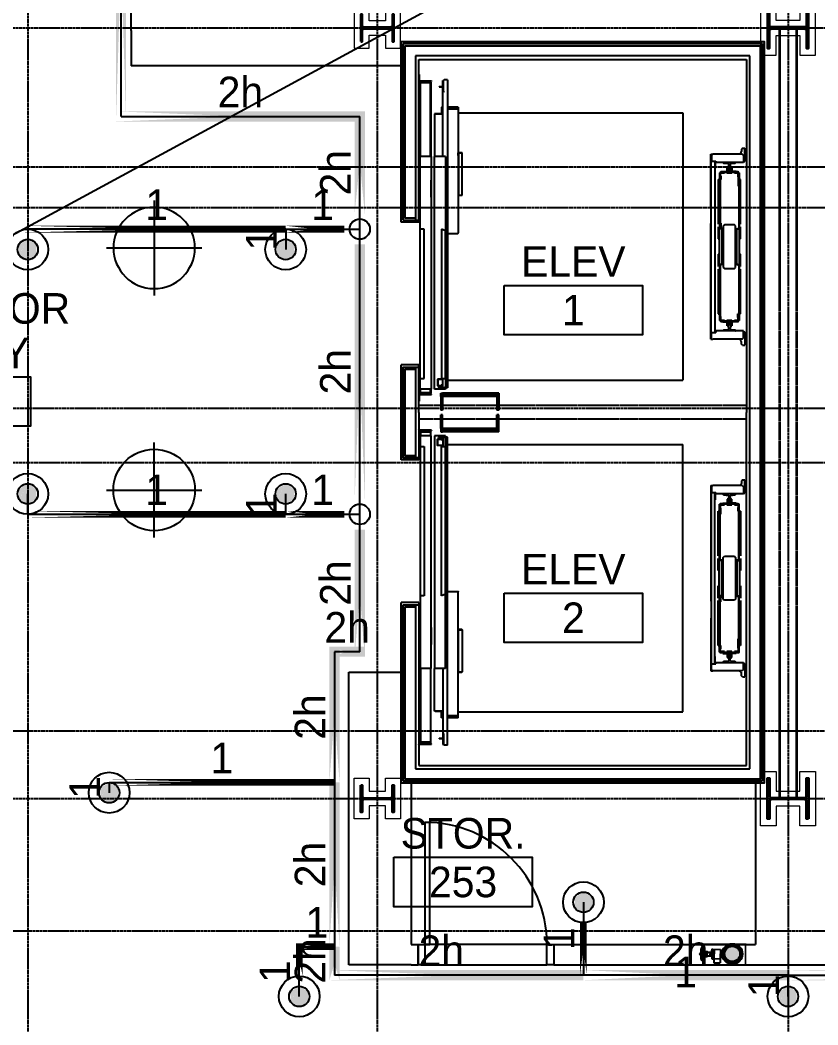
# Model space of a CAD drawing. Header units: inches. Extents: x -6955 to 13123, y -1334 to 3701.
# Drawn here: x 1663.3 to 1898.4, y 1671.9 to 1967.9 of the extents above; entities that cross this region are included whole.
import ezdxf
from ezdxf.enums import TextEntityAlignment as Align

# ---------------------------------------------------------------- set-up
doc = ezdxf.new("R2010")
doc.units = ezdxf.units.IN
doc.header["$MEASUREMENT"] = 0
doc.linetypes.add('CENTER2', pattern=[1.125, 0.75, -0.125, 0.125, -0.125])
doc.linetypes.add('HIDDEN2', pattern=[0.1875, 0.125, -0.0625])
for name, color, linetype in [('A-Clng Mtd Light Fixture', 4, 'Continuous'), ('A-Door', 7, 'Continuous'), ('A-Door-Head', 8, 'Continuous'), ('A-Flor-Evtr', 7, 'Continuous'), ('A-Grid(SmallScale)', 11, 'CENTER2'), ('A-Tag-Rm(Scale)', 7, 'Continuous'), ('A-Wall-Full', 7, 'Continuous'), ('A-Wall-Hatch Interior', 15, 'Continuous'), ('details', 7, 'Continuous'), ('headdn', 7, 'Continuous'), ('PIPEBL', 4, 'Continuous'), ('pipemn', 6, 'Continuous'), ('PIPESPC', 7, 'Continuous'), ('spk-piperise', 7, 'Continuous'), ('TIDYPIPE', 7, 'Continuous')]:
    doc.layers.add(name, color=color, linetype=linetype)
for name, color, linetype, lineweight in [('A-Detl-Hatch', 1, 'Continuous', 18), ('A-Detl-Wide', 2, 'Continuous', 35), ('S-Detl-Hatch', 1, 'Continuous', 18), ('S-Detl-Wide', 3, 'Continuous', 35)]:
    doc.layers.add(name, color=color, linetype=linetype, lineweight=lineweight)
doc.styles.add('PIPE', font='PIPE.SHX')
doc.styles.add('ROMANS', font='ROMANS', dxfattribs={"height": 0.25})
doc.dimstyles.new('STANDARD$7', dxfattribs={"dimtxt": 0.09375, "dimasz": 0.125, "dimexe": 0.125, "dimexo": 0.09375, "dimgap": 0.0625, "dimtad": 1, "dimdec": 6, "dimzin": 3, "dimdsep": 46, "dimlunit": 4, "dimtxsty": 'ROMANS', "dimcen": 0.09375, "dimadec": 0, "dimazin": 0, "dimtfac": 0.09375, "dimtdec": 0, "dimtofl": 0, "dimtmove": 0, "dimatfit": 3, "dimfxl": 1, "dimfrac": 2, "dimtolj": 1, "dimtzin": 3, "dimarcsym": 0})

# ---------------------------------------------------------------- blocks, each defined once
blk = doc.blocks.new('Otis Elev. Gen 2')
at = {"layer": 'A-Flor-Evtr'}
for p, q in [((-71.91, 13.01), (-75.85, 13.01)), ((-75.85, 12.34), (-75.85, 13.01)), ((-75.85, 12.34), (-75.54, 12.02)), ((-75.54, 12.02), (-74.83, 12.02)), ((-74.55, 11.91), (-74.12, 11.47)), ((-73.72, 12.64), (-74.12, 12.25)), ((-74.12, 12.25), (-74.12, 3.62)), ((-73.72, 12.64), (-71.68, 12.64)), ((-71.91, 12.64), (-71.91, 13.01)), ((-71.68, 10.2), (-71.68, 12.64)), ((-19.94, 12.64), (-21.99, 12.64)), ((-21.99, 12.64), (-21.99, 10.2)), ((-21.76, 13.01), (-17.82, 13.01)), ((-21.76, 12.64), (-21.76, 13.01)), ((-19.55, 12.25), (-19.94, 12.64)), ((-19.55, 12.25), (-19.55, 3.62)), ((-19.12, 11.91), (-19.55, 11.47)), ((-18.13, 12.02), (-18.84, 12.02)), ((-17.82, 12.34), (-18.13, 12.02)), ((-17.82, 12.34), (-17.82, 13.01)), ((-71.68, 6.78), (-71.68, 10.2)), ((-71.64, 10.24), (-71.48, 10.24)), ((-71.36, 10.14), (-71.25, 8.8)), ((-70.15, 9.2), (-69.08, 9.2)), ((-70.15, 9.08), (-70.15, 9.2)), ((-70.15, 9.08), (-69.08, 9.08)), ((-70.15, 9.07), (-69.15, 9.07)), ((-70.15, 8.88), (-70.15, 9.07)), ((-69.9, 9.08), (-69.9, 9.07)), ((-69.51, 9.08), (-69.51, 9.07)), ((-69.15, 9.01), (-69.27, 8.82)), ((-69.21, 8.76), (-69.03, 8.88)), ((-68.96, 10.46), (-68.84, 10.46)), ((-68.96, 10.46), (-68.96, 9.16)), ((-68.96, 8.96), (-68.96, 8.03)), ((-68.96, 8.88), (-68.96, 8.1)), ((-68.84, 10.99), (-68.84, 6)), ((-68.72, 10.99), (-68.72, 6)), ((-68.61, 11.41), (-52.05, 11.41)), ((-68.61, 11.41), (-68.61, 11.23)), ((-68.61, 11.23), (-68.6, 11.23)), ((-67.43, 11.23), (-68.6, 11.23)), ((-67.43, 11.11), (-68.6, 11.11)), ((-68.6, 10.79), (-68.6, 11.11)), ((-68.6, 10.79), (-68.46, 10.79)), ((-68.57, 9.95), (-68.57, 10.79)), ((-68.57, 7.74), (-68.57, 9.24)), ((-68.46, 10.94), (-68.46, 9.95)), ((-68.46, 9.24), (-68.46, 7.74)), ((-67.43, 11.23), (-52.05, 11.23)), ((-67.43, 11.11), (-64.66, 11.11)), ((-53.44, 11.76), (-66.61, 11.76)), ((-66.61, 11.76), (-66.61, 11.41)), ((-52.98, 10.3), (-53.29, 9.99)), ((-53.29, 9.99), (-53.29, 7)), ((-40.69, 10.3), (-52.98, 10.3)), ((-49.09, 11.76), (-52.67, 11.76)), ((-52.11, 10.3), (-52.11, 10.85)), ((-41.62, 11.47), (-52.05, 11.47)), ((-52.05, 10.72), (-52.05, 11.47)), ((-41.62, 10.72), (-52.05, 10.72)), ((-52.05, 10.52), (-52.05, 10.3)), ((-51.99, 10.58), (-51.91, 10.58)), ((-51.85, 10.52), (-51.85, 10.3)), ((-49.49, 10.52), (-49.49, 10.3)), ((-49.43, 10.58), (-49.35, 10.58)), ((-49.29, 10.52), (-49.29, 10.3)), ((-49.09, 11.76), (-49.09, 11.47)), ((-46.93, 10.52), (-46.93, 10.3)), ((-46.87, 10.58), (-46.79, 10.58)), ((-46.73, 10.52), (-46.73, 10.3)), ((-41, 11.76), (-44.58, 11.76)), ((-44.58, 11.76), (-44.58, 11.47)), ((-44.37, 10.52), (-44.37, 10.3)), ((-44.32, 10.58), (-44.24, 10.58)), ((-44.18, 10.52), (-44.18, 10.3)), ((-41.82, 10.52), (-41.82, 10.3)), ((-41.76, 10.58), (-41.68, 10.58)), ((-41.62, 10.72), (-41.62, 11.47)), ((-41.62, 11.41), (-25.06, 11.41)), ((-41.62, 11.23), (-26.24, 11.23)), ((-41.62, 10.52), (-41.62, 10.3)), ((-41.56, 10.85), (-41.56, 10.3)), ((-40.38, 9.99), (-40.69, 10.3)), ((-40.38, 7), (-40.38, 9.99)), ((-27.06, 11.76), (-40.23, 11.76)), ((-27.06, 11.76), (-27.06, 11.41)), ((-27.06, 11.23), (-27.06, 10.97)), ((-26.04, 11.09), (-27.06, 11.09)), ((-25.96, 10.97), (-27.06, 10.97)), ((-25.07, 11.23), (-26.24, 11.23)), ((-26.24, 11.23), (-26.24, 11.11)), ((-25.07, 11.11), (-26.24, 11.11)), ((-25.21, 9.95), (-25.21, 10.97)), ((-25.21, 7.74), (-25.21, 9.24)), ((-25.1, 11.09), (-25.19, 11.09)), ((-25.1, 9.95), (-25.1, 11.09)), ((-25.1, 7.74), (-25.1, 9.24)), ((-25.07, 11.23), (-25.06, 11.23)), ((-25.06, 11.41), (-25.06, 11.23)), ((-24.95, 6), (-24.95, 10.99)), ((-24.83, 6), (-24.83, 10.99)), ((-24.71, 10.46), (-24.83, 10.46)), ((-24.71, 10.46), (-24.71, 9.16)), ((-24.71, 8.03), (-24.71, 8.96)), ((-24.71, 8.1), (-24.71, 8.88)), ((-24.64, 8.88), (-24.46, 8.76)), ((-24.59, 9.2), (-23.52, 9.2)), ((-24.59, 9.08), (-23.52, 9.08)), ((-24.52, 9.07), (-23.52, 9.07)), ((-24.52, 9.01), (-24.4, 8.82)), ((-24.16, 9.07), (-24.16, 9.08)), ((-23.77, 9.07), (-23.77, 9.08)), ((-23.52, 9.08), (-23.52, 9.2)), ((-23.52, 9.07), (-23.52, 8.88)), ((-22.42, 8.8), (-22.31, 10.14)), ((-22.19, 10.24), (-22.03, 10.24)), ((-21.99, 10.2), (-21.99, 6.78)), ((-71.68, 4.53), (-71.68, 6.78)), ((-71.48, 6.74), (-71.64, 6.74)), ((-71.25, 8.18), (-71.36, 6.85)), ((-71.12, 8.69), (-70.67, 8.69)), ((-70.67, 8.3), (-71.12, 8.3)), ((-70.67, 8.69), (-70.55, 8.8)), ((-70.55, 8.18), (-70.67, 8.3)), ((-70.55, 8.8), (-69.28, 8.8)), ((-69.28, 8.18), (-70.55, 8.18)), ((-69.23, 8.88), (-70.15, 8.88)), ((-70.15, 8.88), (-70.09, 8.82)), ((-70.15, 8.11), (-70.09, 8.17)), ((-70.15, 8.11), (-69.23, 8.11)), ((-70.15, 7.91), (-70.15, 8.11)), ((-69.15, 7.91), (-70.15, 7.91)), ((-69.08, 7.91), (-70.15, 7.91)), ((-70.15, 7.91), (-70.15, 7.79)), ((-69.08, 7.79), (-70.15, 7.79)), ((-69.27, 8.82), (-70.09, 8.82)), ((-70.09, 8.17), (-69.27, 8.17)), ((-69.9, 7.91), (-69.9, 7.91)), ((-69.51, 7.91), (-69.51, 7.91)), ((-69.28, 8.8), (-69.24, 8.77)), ((-69.24, 8.22), (-69.28, 8.18)), ((-69.15, 7.98), (-69.27, 8.17)), ((-69.24, 8.77), (-69.24, 8.22)), ((-69.21, 8.23), (-69.21, 8.76)), ((-69.03, 8.1), (-69.21, 8.23)), ((-69.15, 8.19), (-69.15, 8.8)), ((-68.96, 6.52), (-68.96, 7.82)), ((-68.96, 6.52), (-68.84, 6.52)), ((-68.57, 5.89), (-68.57, 7.04)), ((-68.46, 7.04), (-68.46, 6.01)), ((-67.71, 6.01), (-66.61, 6.01)), ((-66.61, 5.76), (-66.61, 6.01)), ((-53.76, 5.94), (-52.49, 5.94)), ((-53.76, 5.76), (-53.76, 5.94)), ((-53.29, 7), (-52.98, 6.68)), ((-52.98, 6.68), (-40.69, 6.68)), ((-52.29, 6.13), (-52.29, 6.68)), ((-52.11, 6.13), (-52.11, 6.68)), ((-52.05, 6.68), (-52.05, 6.46)), ((-52.05, 6.26), (-41.62, 6.26)), ((-52.05, 6.26), (-52.05, 5.51)), ((-51.99, 6.41), (-51.91, 6.41)), ((-51.85, 6.68), (-51.85, 6.46)), ((-49.49, 6.68), (-49.49, 6.46)), ((-49.43, 6.41), (-49.35, 6.41)), ((-49.29, 6.68), (-49.29, 6.46)), ((-46.93, 6.68), (-46.93, 6.46)), ((-46.87, 6.41), (-46.79, 6.41)), ((-46.73, 6.68), (-46.73, 6.46)), ((-44.37, 6.68), (-44.37, 6.46)), ((-44.32, 6.41), (-44.24, 6.41)), ((-44.18, 6.68), (-44.18, 6.46)), ((-41.82, 6.68), (-41.82, 6.46)), ((-41.76, 6.41), (-41.68, 6.41)), ((-41.62, 6.68), (-41.62, 6.46)), ((-41.62, 6.26), (-41.62, 5.51)), ((-41.56, 6.68), (-41.56, 6.13)), ((-40.69, 6.68), (-40.38, 7)), ((-25.27, 6.05), (-25.07, 6.05)), ((-25.21, 6.05), (-25.21, 7.04)), ((-25.1, 6.19), (-25.1, 7.04)), ((-24.71, 6.52), (-24.83, 6.52)), ((-24.71, 6.52), (-24.71, 7.82)), ((-24.64, 8.1), (-24.46, 8.23)), ((-23.52, 7.91), (-24.59, 7.91)), ((-23.52, 7.79), (-24.59, 7.79)), ((-24.52, 8.8), (-24.52, 8.19)), ((-24.52, 7.98), (-24.4, 8.17)), ((-23.52, 7.91), (-24.52, 7.91)), ((-24.46, 8.76), (-24.46, 8.23)), ((-23.52, 8.88), (-24.44, 8.88)), ((-24.44, 8.11), (-23.52, 8.11)), ((-24.43, 8.77), (-24.39, 8.8)), ((-24.43, 8.22), (-24.43, 8.77)), ((-24.39, 8.18), (-24.43, 8.22)), ((-23.58, 8.82), (-24.4, 8.82)), ((-24.4, 8.17), (-23.58, 8.17)), ((-24.39, 8.8), (-23.12, 8.8)), ((-23.12, 8.18), (-24.39, 8.18)), ((-24.16, 7.91), (-24.16, 7.91)), ((-23.77, 7.91), (-23.77, 7.91)), ((-23.52, 8.88), (-23.58, 8.82)), ((-23.52, 8.11), (-23.58, 8.17)), ((-23.52, 8.11), (-23.52, 7.91)), ((-23.52, 7.91), (-23.52, 7.79)), ((-23.12, 8.8), (-23, 8.69)), ((-23, 8.3), (-23.12, 8.18)), ((-23, 8.69), (-22.55, 8.69)), ((-22.55, 8.3), (-23, 8.3)), ((-22.31, 6.85), (-22.42, 8.18)), ((-22.03, 6.74), (-22.19, 6.74)), ((-21.99, 6.78), (-21.99, 4.53)), ((-74.12, 3.62), (-73.72, 3.23)), ((-74.12, 3.02), (-74.12, 3.62)), ((-19.55, 3.14), (-74.12, 3.14)), ((-58.61, 3.02), (-74.12, 3.02)), ((-73.72, 3.23), (-72.04, 3.23)), ((-72.04, 4.53), (-71.68, 4.53)), ((-72.04, 3.23), (-72.04, 4.53)), ((-72.04, 4.16), (-21.57, 4.16)), ((-71.48, 4.33), (-69.9, 4.33)), ((-69.9, 4.16), (-69.9, 4.33)), ((-68.61, 5.76), (-52.05, 5.76)), ((-68.61, 5.76), (-68.61, 5.58)), ((-68.61, 5.58), (-52.05, 5.58)), ((-68.48, 5.89), (-68.57, 5.89)), ((-66.61, 5.89), (-67.63, 5.89)), ((-66.61, 5.22), (-66.61, 5.58)), ((-66.61, 5.22), (-53.44, 5.22)), ((-19.55, 3.02), (-53.61, 3.02)), ((-52.67, 5.22), (-49.09, 5.22)), ((-52.05, 5.51), (-41.62, 5.51)), ((-49.09, 5.22), (-49.09, 5.51)), ((-44.58, 5.22), (-44.58, 5.51)), ((-44.58, 5.22), (-41, 5.22)), ((-41.62, 5.76), (-25.06, 5.76)), ((-41.62, 5.58), (-25.06, 5.58)), ((-40.23, 5.22), (-27.06, 5.22)), ((-26.24, 5.88), (-27.94, 5.88)), ((-27.06, 5.22), (-27.06, 5.58)), ((-26.24, 5.88), (-25.07, 5.88)), ((-25.06, 5.76), (-25.06, 5.58)), ((-22.19, 4.33), (-23.77, 4.33)), ((-23.77, 4.16), (-23.77, 4.33)), ((-21.99, 4.53), (-21.57, 4.53)), ((-21.63, 4.16), (-21.63, 4.53)), ((-21.57, 3.23), (-21.57, 4.53)), ((-19.94, 3.23), (-21.57, 3.23)), ((-19.55, 3.02), (-19.55, 3.62)), ((-86.2, -71.44), (-86.2, -5.24)), ((-86.2, -5.24), (-7.46, -5.24)), ((-7.46, -74.6), (-7.46, -5.24)), ((-3.71, -59.49), (-3.71, -75.99)), ((-3.71, -59.49), (1.29, -59.49)), ((-3.71, -59.99), (1.29, -59.99)), ((-3.21, -76.49), (-3.21, -59.49)), ((-2.71, -59.49), (-2.71, -75.99)), ((1.29, -59.49), (1.29, -59.99)), ((-74.54, -71.32), (-74.54, -70.38)), ((-74.48, -71.32), (-74.48, -70.38)), ((-74.42, -70.26), (-74.42, -70.32)), ((-62.04, -70.26), (-74.42, -70.26)), ((-74.42, -71.36), (-74.42, -70.32)), ((-62.04, -70.26), (-62.04, -70.32)), ((-62.04, -71.36), (-62.04, -70.32)), ((-61.92, -70.38), (-61.92, -71.32)), ((-87.96, -71.44), (-87.96, -74.6)), ((-87.96, -71.44), (-50.86, -71.44)), ((-87.32, -71.44), (-87.32, -74.6)), ((-74.42, -71.36), (-62.04, -71.36)), ((-73.67, -71.38), (-74.42, -71.38)), ((-73.67, -71.44), (-73.67, -71.38)), ((-50.75, -74.6), (-50.75, -71.55)), ((-95.97, -74.6), (-95.97, -75.55)), ((-95.97, -74.6), (-5.26, -74.6)), ((-95.97, -75.55), (-95.74, -75.78)), ((-95.78, -75.96), (-95.78, -75.74)), ((-73.39, -75.96), (-95.78, -75.96)), ((-92.61, -75.78), (-95.74, -75.78)), ((-94.04, -77.03), (-94.04, -75.96)), ((-93.93, -77.03), (-93.93, -75.96)), ((-92.61, -75.78), (-92.49, -75.67)), ((-92.49, -75.67), (-92.37, -75.78)), ((-87.96, -75.96), (-87.96, -76.36)), ((-87.96, -76.36), (-85.98, -76.36)), ((-85.98, -78.16), (-85.98, -75.96)), ((-85.97, -75.96), (-85.97, -78.39)), ((-73.39, -75.13), (-73.39, -78.4)), ((-73.39, -75.13), (-4.87, -75.13)), ((-51.5, -75.13), (-52, -76.38)), ((-52, -76.38), (-8, -76.38)), ((-8, -75.13), (-51.5, -75.13)), ((-5.46, -75.96), (-8.05, -75.96)), ((-8, -76.38), (-8, -75.13)), ((-7.76, -75.96), (-7.76, -77.39)), ((-7.71, -75.96), (-7.71, -77.39)), ((-6.05, -76.13), (-6.05, -76.4)), ((-6.04, -76.07), (-6.02, -76.07)), ((-6, -76.13), (-6, -76.4)), ((-5.92, -77.39), (-5.92, -76.13)), ((-5.87, -75.96), (-5.87, -76.13)), ((-5.87, -77.39), (-5.87, -76.13)), ((-5.79, -75.96), (-5.79, -77.21)), ((-5.5, -75.78), (-5.26, -75.55)), ((-5.46, -75.96), (-5.46, -75.74)), ((-5.26, -74.6), (-5.26, -75.55)), ((-5.24, -77.05), (-5.24, -75.13)), ((-4.87, -75.13), (-4.87, -78.4)), ((-3.71, -76.49), (-3.71, -75.99)), ((-2.71, -75.99), (-3.71, -75.99)), ((-2.71, -76.49), (-3.71, -76.49)), ((-2.71, -76.49), (-2.71, -75.99)), ((-2.71, -75.99), (1.29, -75.99)), ((-2.71, -76.49), (1.29, -76.49)), ((1.29, -75.99), (1.29, -76.49)), ((-95.71, -82.68), (-95.71, -79.25)), ((-95.71, -79.25), (-95.59, -79.25)), ((-95.59, -79.25), (-95.59, -82.68)), ((-95.52, -79.74), (-95.59, -79.74)), ((-95.59, -79.81), (-95.52, -79.81)), ((-95.52, -79.74), (-95.52, -82.3)), ((-95.32, -79.55), (-95.32, -79.47)), ((-95.32, -79.47), (-73.39, -79.47)), ((-95.32, -79.55), (-95.08, -79.55)), ((-95.08, -79.47), (-95.08, -79.57)), ((-95.08, -79.57), (-95.08, -82.5)), ((-73.39, -79.57), (-95.08, -79.57)), ((-94.04, -77.03), (-93.93, -77.03)), ((-85.97, -78.16), (-85.98, -78.16)), ((-85.97, -78.39), (-73.39, -78.39)), ((-4.87, -78.4), (-73.39, -78.4)), ((-73.39, -79.38), (-73.39, -82.66)), ((-73.39, -79.38), (-4.87, -79.38)), ((-61.39, -79.38), (-66.39, -79.38)), ((-7.65, -77.45), (-5.98, -77.45)), ((-7.65, -77.5), (-5.98, -77.5)), ((-5.79, -77.21), (-5.87, -77.21)), ((-5.79, -77.21), (-5.4, -77.21)), ((-5.24, -77.05), (-5.4, -77.21)), ((-4.87, -79.38), (-4.87, -82.66)), ((-4.87, -79.47), (-3.59, -79.47)), ((-3.82, -79.57), (-4.87, -79.57)), ((-3.82, -79.47), (-3.82, -79.57)), ((-3.59, -79.55), (-3.82, -79.55)), ((-3.82, -79.57), (-3.82, -82.5)), ((-3.59, -79.55), (-3.59, -79.47)), ((-3.39, -79.74), (-3.31, -79.74)), ((-3.39, -79.74), (-3.39, -82.3)), ((-3.31, -79.81), (-3.39, -79.81)), ((-3.19, -79.25), (-3.31, -79.25)), ((-3.31, -82.68), (-3.31, -79.25)), ((-3.19, -79.25), (-3.19, -82.68)), ((-73.39, -82.5), (-95.32, -82.5)), ((-93.82, -82.58), (-95.32, -82.58)), ((-93.82, -82.58), (-93.82, -82.5)), ((-4.87, -82.66), (-73.39, -82.66)), ((-52, -81.41), (-52, -82.66)), ((-8, -81.41), (-52, -81.41)), ((-8, -82.66), (-8, -81.41)), ((-5.08, -82.58), (-5.08, -82.5)), ((-3.59, -82.58), (-5.08, -82.58)), ((-3.59, -82.5), (-4.87, -82.5)), ((-97.56, -82.87), (-97.56, -82.99)), ((-97.56, -82.87), (-95.91, -82.87)), ((-3, -82.87), (-1.34, -82.87)), ((-1.34, -82.87), (-1.34, -82.99))]:
    blk.add_line(p, q, dxfattribs=at)
at = {"layer": 'A-Flor-Evtr', "linetype": 'HIDDEN2'}
blk.add_line((0, 13.51), (0, -82.99), dxfattribs=at)
at = {"layer": 'A-Flor-Evtr'}
for centre, radius, start, end in [((-74.83, 11.63), 0.394, 45, 90), ((-18.84, 11.63), 0.394, 90, 135), ((-71.64, 10.2), 0.0394, 90, 180), ((-71.48, 10.13), 0.118, 4.6316, 90), ((-69.15, 8.88), 0.19, 0, 90), ((-69.15, 8.88), 0.125, 0, 90), ((-69.08, 8.96), 0.238, 0, 90), ((-69.08, 8.96), 0.118, 0, 90), ((-68.6, 10.99), 0.241, 90, 180), ((-68.6, 10.99), 0.118, 90, 180), ((-52.49, 10.85), 0.376, 0, 90), ((-51.99, 10.52), 0.0591, 90, 180), ((-51.91, 10.52), 0.0591, 360, 90), ((-51.79, 10.48), 0.0591, 180, 273.6144), ((-50.67, -7.26), 17.72, 86.3856, 93.6144), ((-49.55, 10.48), 0.0591, 266.3856, 360), ((-49.43, 10.52), 0.0591, 90, 180), ((-49.35, 10.52), 0.0591, 360, 90), ((-49.23, 10.48), 0.0591, 180, 273.6144), ((-48.11, -7.26), 17.72, 86.3856, 93.6144), ((-46.99, 10.48), 0.0591, 266.3856, 360), ((-46.87, 10.52), 0.0591, 90, 180), ((-46.79, 10.52), 0.0591, 360, 90), ((-46.67, 10.48), 0.0591, 180, 273.6144), ((-45.55, -7.26), 17.72, 86.3856, 93.6144), ((-44.43, 10.48), 0.0591, 266.3856, 360), ((-44.32, 10.52), 0.0591, 90, 180), ((-44.24, 10.52), 0.0591, 360, 90), ((-44.12, 10.48), 0.0591, 180, 273.6144), ((-43, -7.26), 17.72, 86.3856, 93.6144), ((-41.88, 10.48), 0.0591, 266.3856, 360), ((-41.76, 10.52), 0.0591, 90, 180), ((-41.68, 10.52), 0.0591, 360, 90), ((-41.18, 10.85), 0.376, 90, 180), ((-25.07, 10.99), 0.241, 0, 90), ((-25.07, 10.99), 0.118, 0, 90), ((-24.59, 8.96), 0.238, 90, 180), ((-24.59, 8.96), 0.118, 90, 180), ((-24.52, 8.88), 0.19, 90, 180), ((-24.52, 8.88), 0.125, 90, 180), ((-22.19, 10.13), 0.118, 90, 175.3684), ((-22.03, 10.2), 0.0394, 0, 90), ((-71.64, 6.78), 0.0394, 180, 270), ((-71.48, 6.86), 0.118, 270, 355.3684), ((-71.12, 8.81), 0.126, 184.6316, 270), ((-71.12, 8.17), 0.126, 90, 175.3684), ((-69.15, 8.1), 0.19, 270, 0), ((-69.15, 8.1), 0.125, 270, 0), ((-69.08, 8.03), 0.238, 270, 0), ((-69.08, 8.03), 0.118, 270, 0), ((-68.6, 6), 0.241, 180, 270), ((-68.6, 6), 0.118, 180, 270), ((-52.49, 6.13), 0.376, 270, 0), ((-52.49, 6.13), 0.197, 270, 0), ((-51.99, 6.46), 0.0591, 180, 270), ((-51.91, 6.46), 0.0591, 270, 0), ((-51.79, 6.5), 0.0591, 86.3856, 180), ((-50.67, 24.24), 17.72, 266.3856, 273.6144), ((-49.55, 6.5), 0.0591, 0, 93.6144), ((-49.43, 6.46), 0.0591, 180, 270), ((-49.35, 6.46), 0.0591, 270, 0), ((-49.23, 6.5), 0.0591, 86.3856, 180), ((-48.11, 24.24), 17.72, 266.3856, 273.6144), ((-46.99, 6.5), 0.0591, 0, 93.6144), ((-46.87, 6.46), 0.0591, 180, 270), ((-46.79, 6.46), 0.0591, 270, 0), ((-46.67, 6.5), 0.0591, 86.3856, 180), ((-45.55, 24.24), 17.72, 266.3856, 273.6144), ((-44.43, 6.5), 0.0591, 0, 93.6144), ((-44.32, 6.46), 0.0591, 180, 270), ((-44.24, 6.46), 0.0591, 270, 0), ((-44.12, 6.5), 0.0591, 86.3856, 180), ((-43, 24.24), 17.72, 266.3856, 273.6144), ((-41.88, 6.5), 0.0591, 0, 93.6144), ((-41.76, 6.46), 0.0591, 180, 270), ((-41.68, 6.46), 0.0591, 270, 0), ((-41.18, 6.13), 0.376, 180, 270), ((-25.07, 6), 0.241, 270, 0), ((-25.07, 6), 0.118, 270, 0), ((-24.59, 8.03), 0.238, 180, 270), ((-24.52, 8.1), 0.19, 180, 270), ((-24.59, 8.03), 0.118, 180, 270), ((-24.52, 8.1), 0.125, 180, 270), ((-22.55, 8.81), 0.126, 270, 355.3684), ((-22.55, 8.17), 0.126, 4.6316, 90), ((-22.19, 6.86), 0.118, 184.6316, 270), ((-22.03, 6.78), 0.0394, 270, 0), ((-71.48, 4.53), 0.365, 180, 270), ((-71.48, 4.53), 0.197, 180, 270), ((-22.19, 4.53), 0.365, 270, 0), ((-22.19, 4.53), 0.197, 270, 0), ((-74.42, -70.38), 0.119, 90, 180), ((-74.42, -70.38), 0.0591, 90, 180), ((-62.04, -70.38), 0.119, 0, 90), ((-74.42, -71.32), 0.119, 180, 270), ((-74.42, -71.32), 0.0591, 180, 270), ((-62.04, -71.32), 0.119, 270, 0), ((-50.86, -71.55), 0.111, 0, 90), ((-5.96, -76.13), 0.0886, 0, 180), ((-5.96, -76.13), 0.0408, 0, 180), ((-5.97, -75.96), 0.133, 303.3328, 318.0445), ((-95.32, -79.74), 0.276, 90, 180), ((-95.32, -79.74), 0.197, 90, 180), ((-7.65, -77.39), 0.111, 180, 270), ((-7.65, -77.39), 0.063, 180, 270), ((-5.98, -77.39), 0.111, 270, 0), ((-5.98, -77.39), 0.063, 270, 0), ((-3.59, -79.74), 0.276, 0, 90), ((-3.59, -79.74), 0.197, 0, 90), ((-95.91, -82.68), 0.315, 270, 0), ((-95.91, -82.68), 0.197, 270, 0), ((-95.32, -82.3), 0.276, 180, 270), ((-95.32, -82.3), 0.197, 180, 270), ((-3.59, -82.3), 0.276, 270, 0), ((-3.59, -82.3), 0.197, 270, 0), ((-3, -82.68), 0.315, 180, 270), ((-3, -82.68), 0.197, 180, 270)]:
    blk.add_arc(centre, radius, start, end, dxfattribs=at)
at = {"layer": 'A-Wall-Full'}
for p, q in [((-102, -82.99), (-102, 13.51)), ((-102, 13.51), (2, 13.51)), ((-54, -82.99), (-102, -82.99)), ((-54, -82.99), (-54, -88.24)), ((2, -82.99), (-12, -82.99)), ((-12, -82.99), (-12, -88.24))]:
    blk.add_line(p, q, dxfattribs=at)
blk = doc.blocks.new('*U18')
at = {"layer": 'A-Detl-Hatch'}
h = blk.add_hatch(dxfattribs=at)
h.set_pattern_fill('ANSI32', color=256, scale=6, style=0)
h.set_pattern_definition([(45, (0, -4.865), (-1.591, 1.591), []), (45, (1.0607, -4.865), (-1.591, 1.591), [])])
edge = h.paths.add_edge_path()
edge.add_line((3.98, -9.73), (3.98, -9.295))
edge.add_line((3.98, -9.295), (0.645, -9.295))
edge.add_arc((0.645, -8.795), 0.5, 180, 270, ccw=False)
edge.add_line((0.145, -8.795), (0.145, -0.935))
edge.add_arc((0.645, -0.935), 0.5, 90, 180, ccw=False)
edge.add_line((0.645, -0.435), (3.98, -0.435))
edge.add_line((3.98, -0.435), (3.98, 0))
edge.add_line((3.98, 0), (-3.98, 0))
edge.add_line((-3.98, 0), (-3.98, -0.435))
edge.add_line((-3.98, -0.435), (-0.645, -0.435))
edge.add_arc((-0.645, -0.935), 0.5, 0, 90, ccw=False)
edge.add_line((-0.145, -0.935), (-0.145, -8.795))
edge.add_arc((-0.645, -8.795), 0.5, -90, 0, ccw=False)
edge.add_line((-0.645, -9.295), (-3.98, -9.295))
edge.add_line((-3.98, -9.295), (-3.98, -9.73))
edge.add_line((-3.98, -9.73), (3.98, -9.73))
at = {"color": 0, "linetype": 'ByBlock'}
blk.add_lwpolyline([(3.98, -9.73), (3.98, -9.295), (0.645, -9.295, -0.4142136), (0.145, -8.795), (0.145, -0.935, -0.4142136), (0.645, -0.435), (3.98, -0.435), (3.98, 0), (-3.98, 0), (-3.98, -0.435), (-0.645, -0.435, -0.4142136), (-0.145, -0.935), (-0.145, -8.795, -0.4142136), (-0.645, -9.295), (-3.98, -9.295), (-3.98, -9.73)], format="xyb", close=True, dxfattribs=at)
blk = doc.blocks.new('W10X33')
at = {"layer": 'S-Detl-Hatch'}
blk.add_lwpolyline([(13773.78, -7310.28), (13773.78, -7305.84), (13769.95, -7305.84), (13769.95, -7300.98), (13773.78, -7300.98), (13773.78, -7296.55), (13761.82, -7296.55), (13761.82, -7300.98), (13765.66, -7300.98), (13765.66, -7305.84), (13761.82, -7305.84), (13761.82, -7310.28)], close=True, dxfattribs=at)
at = {"layer": 'A-Detl-Wide'}
blk.add_blockref('*U18', (13767.8, -7298.55), dxfattribs=at)
blk = doc.blocks.new('*U19')
at = {"layer": 'A-Detl-Hatch'}
h = blk.add_hatch(dxfattribs=at)
h.set_pattern_fill('ANSI32', color=256, scale=6, style=0)
h.set_pattern_definition([(45, (0, -6.06), (-1.591, 1.591), []), (45, (1.0607, -6.06), (-1.591, 1.591), [])])
edge = h.paths.add_edge_path()
edge.add_line((6, -12.12), (6, -11.515))
edge.add_line((6, -11.515), (0.795, -11.515))
edge.add_arc((0.795, -10.915), 0.6, 180, 270, ccw=False)
edge.add_line((0.195, -10.915), (0.195, -1.205))
edge.add_arc((0.795, -1.205), 0.6, 90, 180, ccw=False)
edge.add_line((0.795, -0.605), (6, -0.605))
edge.add_line((6, -0.605), (6, 0))
edge.add_line((6, 0), (-6, 0))
edge.add_line((-6, 0), (-6, -0.605))
edge.add_line((-6, -0.605), (-0.795, -0.605))
edge.add_arc((-0.795, -1.205), 0.6, 0, 90, ccw=False)
edge.add_line((-0.195, -1.205), (-0.195, -10.915))
edge.add_arc((-0.795, -10.915), 0.6, 270, 360, ccw=False)
edge.add_line((-0.795, -11.515), (-6, -11.515))
edge.add_line((-6, -11.515), (-6, -12.12))
edge.add_line((-6, -12.12), (6, -12.12))
at = {"color": 0, "linetype": 'ByBlock'}
blk.add_lwpolyline([(6, -12.12), (6, -11.515), (0.795, -11.515, -0.4142136), (0.195, -10.915), (0.195, -1.205, -0.4142136), (0.795, -0.605), (6, -0.605), (6, 0), (-6, 0), (-6, -0.605), (-0.795, -0.605, -0.4142136), (-0.195, -1.205), (-0.195, -10.915, -0.4142136), (-0.795, -11.515), (-6, -11.515), (-6, -12.12)], format="xyb", close=True, dxfattribs=at)
blk = doc.blocks.new('W12X65')
at = {"layer": 'S-Detl-Hatch'}
blk.add_lwpolyline([(13860.59, -7310.28), (13860.59, -7305.67), (13854.79, -7305.67), (13854.79, -7298.76), (13860.59, -7298.76), (13860.59, -7294.16), (13844.59, -7294.16), (13844.59, -7298.76), (13850.4, -7298.76), (13850.4, -7305.67), (13844.59, -7305.67), (13844.59, -7310.28)], close=True, dxfattribs=at)
at = {"layer": 'A-Detl-Wide'}
blk.add_blockref('*U19', (13852.59, -7296.16), dxfattribs=at)
blk = doc.blocks.new('decorative ceiling light')
for p, q in [((0, -7), (0, 7)), ((-7, 0), (7, 0))]:
    blk.add_line(p, q)
blk.add_circle((0, 0), 6)
blk = doc.blocks.new('36in door')
blk.add_lwpolyline([(-1.5, -36), (0, -36), (0, 0), (-1.5, 0)], close=True)
blk.add_arc((0, 0), 36, 180, 270)
blk = doc.blocks.new('Rm Tag')
blk.add_lwpolyline([(-0.2124, 0.0759), (0.2124, 0.0759), (0.2124, -0.0759), (-0.2124, -0.0759)], close=True)
for p in [(0, 0.2858), (0, 0.1493), (0, 0)]:
    blk.add_attdef('XXX', text='', height=0.0938).set_placement(p, align=Align.MIDDLE_CENTER)
blk = doc.blocks.new('dpend1')
for radius in [6, 3]:
    blk.add_circle((0, 0), radius)
for points in [[(0.01, 2.97), (-2.53, -1.59), (-2.62, 1.36)], [(0.01, 2.97), (-2.49, -1.59), (2.52, -1.59)], [(2.52, -1.59), (0.01, 2.97), (2.6, 1.47)], [(2.52, -1.59), (-2.53, -1.59), (0.01, -2.98)]]:
    blk.add_solid(points)
blk = doc.blocks.new('PIPESPC')
at = {"layer": 'PIPESPC', "style": 'PIPE', "width": 0.9}
blk.add_attdef('SIZE', text='', height=9, dxfattribs=at).set_placement((0, 4.02), align=Align.CENTER)
at = {"layer": 'PIPESPC', "style": 'PIPE', "flags": 1}
blk.add_attdef('SCHED', (25.3, 3.89), '', height=9, dxfattribs=at)
blk = doc.blocks.new('vbbb')
for p, q in [((7860.66, 4325.35), (7858.16, 4325.35)), ((7858.16, 4323.6), (7858.16, 4325.35)), ((7860.66, 4323.71), (7860.66, 4325.35)), ((7865.7, 4319.66), (7865.7, 4324.03))]:
    blk.add_line(p, q)
for points in [[(7857.9, 4323.1), (7856.66, 4323.1)], [(7858.03, 4323.6), (7857.9, 4323.1), (7857.9, 4321.85)], [(7858.03, 4320.1), (7857.9, 4320.6), (7857.9, 4321.85)], [(7861.02, 4323.65), (7861.02, 4323.72), (7858.03, 4323.6)], [(7858.03, 4323.6), (7858.03, 4321.85)], [(7858.03, 4320.1), (7858.03, 4321.85)], [(7860.54, 4323.7), (7860.54, 4321.85)], [(7860.54, 4319.99), (7860.54, 4321.85)], [(7861.13, 4323.65), (7861.02, 4323.65)], [(7861.02, 4323.65), (7861.02, 4321.85)], [(7861.02, 4320.05), (7861.02, 4321.85)], [(7861.36, 4323.72), (7861.13, 4323.72), (7861.13, 4321.85)], [(7861.36, 4319.97), (7861.13, 4319.97), (7861.13, 4321.85)], [(7861.5, 4322.57), (7861.36, 4323.72), (7861.36, 4321.85)], [(7861.5, 4321.12), (7861.36, 4319.97), (7861.36, 4321.85)], [(7863.29, 4322.57), (7861.5, 4322.57), (7861.5, 4321.85)], [(7863.29, 4321.12), (7861.5, 4321.12), (7861.5, 4321.85)], [(7862.09, 4322.57), (7862.09, 4321.85)], [(7862.09, 4321.12), (7862.09, 4321.85)], [(7863.9, 4322.31), (7863.9, 4321.85)], [(7863.9, 4321.39), (7863.9, 4321.85)], [(7864.98, 4322.19), (7864.98, 4321.85)], [(7864.98, 4321.5), (7864.98, 4321.85)], [(7865.07, 4319.35), (7865.07, 4324.35)], [(7865.7, 4322.31), (7865.82, 4322.31), (7865.82, 4321.85)], [(7865.7, 4321.39), (7865.82, 4321.39), (7865.82, 4321.85)], [(7857.9, 4320.6), (7856.66, 4320.6)], [(7861.02, 4320.05), (7861.02, 4319.97), (7858.03, 4320.1)], [(7861.13, 4320.05), (7861.02, 4320.05)]]:
    blk.add_lwpolyline(points)
for points in [[(7865.07, 4322.19), (7864.98, 4322.19), (7864.98, 4322.31), (7863.9, 4322.31), (7863.9, 4322.5, 0.214855), (7863.77, 4322.8), (7863.29, 4322.8), (7863.29, 4321.85)], [(7865.07, 4321.5), (7864.98, 4321.5), (7864.98, 4321.39), (7863.9, 4321.39), (7863.9, 4321.19, -0.214855), (7863.77, 4320.89), (7863.29, 4320.89), (7863.29, 4321.85)], [(7865.82, 4322.22, -0.424993), (7866.16, 4321.85, -0.928807)], [(7865.82, 4321.47, 0.424993), (7866.16, 4321.85, 0.928807)]]:
    blk.add_lwpolyline(points, format="xyb")
for radius in [3.5, 3]:
    blk.add_circle((7853.39, 4321.85), radius)
for centre, start, end in [((7865.14, 4323.7), 30.868, 96.1522), ((7865.14, 4319.99), 263.8478, 329.132)]:
    blk.add_arc(centre, 0.649, start, end)
blk = doc.blocks.new('rise')
blk.add_circle((0, 0), 3)

msp = doc.modelspace()

# ---------------------------------------------------------------- linework, layer by layer
msp.add_circle((1873.1761, 1692.8217), 3)
for points in [[(1871.5846, 1690.3002), (1871.5846, 1695.3563), (1870.1973, 1692.808)], [(1876.1509, 1692.808), (1871.5846, 1695.3563), (1874.5324, 1695.4372)], [(1876.1509, 1692.808), (1871.5846, 1695.3158), (1871.5846, 1690.3002)], [(1871.5846, 1690.3002), (1876.1509, 1692.808), (1874.648, 1690.2193)]]:
    msp.add_solid(points)
at = {"layer": 'A-Door'}
for points in [[(1782.5797, 1689.5812), (1780.5797, 1689.5812), (1780.5797, 1695.5812), (1782.5797, 1695.5812)], [(1820.5797, 1689.5812), (1818.5797, 1689.5812), (1818.5797, 1695.5812), (1820.5797, 1695.5812)]]:
    msp.add_lwpolyline(points, close=True, dxfattribs=at)
at = {"layer": 'A-Door-Head'}
msp.add_lwpolyline([(1782.5797, 1689.5812), (1818.5797, 1689.5812), (1818.5797, 1695.5812), (1782.5797, 1695.5812)], close=True, dxfattribs=at)
at = {"layer": 'A-Grid(SmallScale)'}
for p, q in [((1665.5897, 3132.3201), (1665.5897, 1223.6428)), ((1768.5897, 3132.3201), (1768.5897, 1223.6428)), ((1889.5897, 3132.3201), (1889.5897, 1223.6428)), ((-6.4103, 1965.5773), (3801.5897, 1965.5773)), ((3801.5897, 1912.5773), (-6.4103, 1912.5773)), ((17.7045, 1853.5773), (3801.5897, 1853.5773)), ((-6.4103, 1837.5773), (3801.5897, 1837.5773)), ((19.3911, 1758.5773), (3801.5897, 1758.5773)), ((-6.4103, 1738.5773), (3801.5897, 1738.5773)), ((3799.5897, 1699.5773), (8.3999, 1699.5773))]:
    msp.add_line(p, q, dxfattribs=at)
msp.add_lwpolyline([(3801.5897, 1924.5773), (18.5272, 1924.5773), (6.4647, 1939.3898), (-40.7853, 1939.3898)], dxfattribs=at)
at = {"layer": 'A-Wall-Full'}
for p, q in [((1696.0897, 1964.8373), (1696.0897, 2148.5773)), ((1696.0897, 1964.8373), (1696.0897, 1954.4523)), ((1775.5897, 1954.4523), (1696.0897, 1954.4523)), ((1760.2247, 1689.581), (1760.2247, 1775.8061)), ((1760.2247, 1775.8061), (1775.5897, 1775.8061)), ((1778.5797, 1743.0773), (1778.5797, 1695.5812)), ((1880.0297, 1743.0773), (1880.0297, 1695.579)), ((1778.5797, 1695.5812), (1780.5797, 1695.5812)), ((1780.5797, 1695.5812), (1780.5797, 1689.581)), ((1820.5797, 1695.5812), (1820.5797, 1689.581)), ((1820.5797, 1695.5812), (1880.0297, 1695.579)), ((1778.5797, 1689.581), (1760.2247, 1689.581)), ((1773.7047, 1689.581), (1773.7047, 1689.581)), ((1778.5797, 1689.5812), (1780.5797, 1689.5812)), ((1820.5797, 1689.5798), (1889.5897, 1689.5773)), ((1889.5897, 1689.5773), (2072.5897, 1689.5773))]:
    msp.add_line(p, q, dxfattribs=at)
for points in [[(1775.5897, 1908.3273), (1775.5897, 1961.5773), (1882.5897, 1961.5773), (1882.5897, 1743.0773), (1775.5897, 1743.0773), (1775.5897, 1796.3273)], [(1775.5897, 1838.3273), (1775.5897, 1866.3273)]]:
    msp.add_lwpolyline(points, dxfattribs=at)
at = {"layer": 'A-Wall-Hatch Interior'}
for p, q in [((1776.2147, 1908.9523), (1776.2147, 1960.9523)), ((1776.2147, 1960.9523), (1881.9647, 1960.9523)), ((1881.9647, 1960.9523), (1881.9647, 1743.7023)), ((1878.3397, 1957.3273), (1779.8397, 1957.3273)), ((1779.8397, 1957.3273), (1779.8397, 1908.9523)), ((1878.3397, 1747.3273), (1878.3397, 1957.3273)), ((1776.2147, 1908.9523), (1780.8397, 1908.9523)), ((1779.8397, 1865.7023), (1779.8397, 1838.9523)), ((1776.2147, 1743.7023), (1776.2147, 1795.7023)), ((1776.2147, 1795.7023), (1780.8397, 1795.7023)), ((1779.8397, 1795.7023), (1779.8397, 1747.3273)), ((1779.8397, 1747.3273), (1878.3397, 1747.3273)), ((1881.9647, 1743.7023), (1776.2147, 1743.7023))]:
    msp.add_line(p, q, dxfattribs=at)
for points in [[(1779.8397, 1909.5773), (1776.8397, 1909.5773), (1776.8397, 1960.3273), (1881.3397, 1960.3273), (1881.3397, 1744.3273), (1776.8397, 1744.3273), (1776.8397, 1795.0773), (1779.8397, 1795.0773)], [(1780.8397, 1838.9523), (1776.2147, 1838.9523), (1776.2147, 1865.7023), (1780.8397, 1865.7023)], [(1779.8397, 1839.5773), (1776.8397, 1839.5773), (1776.8397, 1865.0773), (1779.8397, 1865.0773)]]:
    msp.add_lwpolyline(points, dxfattribs=at)
at = {"layer": 'details', "const_width": 0.5}
msp.add_lwpolyline([(1877.0652, 1695.6599), (1860.7468, 1695.6599), (1860.7468, 1689.527), (1877.0652, 1689.527)], close=True, dxfattribs=at)
msp.add_lwpolyline([(1879.3153, 1689.527), (1858.3995, 1689.527)], dxfattribs=at)
at = {"layer": 'PIPEBL'}
for p, q in [((1665.5897, 1906.3201), (1665.5897, 1900.3201)), ((1741.5897, 1906.3201), (1665.5897, 1906.3201)), ((1741.5897, 1906.3201), (1741.5897, 1900.3201)), ((1741.5897, 1906.3201), (1763.4139, 1906.3201)), ((1665.5897, 1822.3201), (1665.5897, 1828.3201)), ((1741.5897, 1822.3201), (1741.5897, 1828.3201)), ((1665.5897, 1822.3201), (1741.5897, 1822.3201)), ((1741.5897, 1822.3201), (1763.4139, 1822.3201)), ((1689.5897, 1743.3639), (1689.5897, 1740.3201)), ((1689.5897, 1743.3639), (1755.9684, 1743.3639)), ((1829.3047, 1708.0538), (1829.3047, 1686.5773)), ((1745.5897, 1680.3201), (1745.5897, 1694.9573)), ((1745.5897, 1694.9573), (1755.9684, 1694.9573)), ((1889.5897, 1680.3201), (1889.5897, 1686.5773))]:
    msp.add_line(p, q, dxfattribs=at)
at = {"layer": 'pipemn'}
for p, q in [((1693.0897, 1939.5208), (1693.0897, 2032.3201)), ((1693.0897, 1939.5208), (1763.4139, 1939.5208)), ((1763.4139, 1906.3201), (1763.4139, 1939.5208)), ((1763.4139, 1822.3201), (1763.4139, 1906.3201)), ((1763.4139, 1781.8388), (1763.4139, 1822.3201)), ((1763.4139, 1781.8388), (1755.9684, 1781.8388)), ((1755.9684, 1781.8388), (1755.9684, 1743.3639)), ((1755.9684, 1743.3639), (1755.9684, 1694.9573)), ((1755.9684, 1694.9573), (1755.9684, 1686.5773)), ((1829.3047, 1686.5773), (1755.9684, 1686.5773)), ((1889.5897, 1686.5773), (1829.3047, 1686.5773)), ((1889.5897, 1686.5773), (2033.5897, 1686.5773))]:
    msp.add_line(p, q, dxfattribs=at)
at = {"layer": 'S-Detl-Wide', "linetype": 'HIDDEN2'}
for p, q in [((1887.0897, 1965.3823), (1887.0897, 1738.7723)), ((1892.0897, 1965.3823), (1892.0897, 1738.7723))]:
    msp.add_line(p, q, dxfattribs=at)
at = {"layer": 'TIDYPIPE', "color": 7}
for points, const_width in [([(1693.0897, 1938.0208), (1693.0897, 2032.3201)], 3), ([(1763.4139, 1910.8201), (1763.4139, 1941.0208)], 3), ([(1691.5897, 1939.5208), (1764.9139, 1939.5208)], 3), ([(1664.5897, 1906.3201), (1741.5897, 1906.3201)], 2), ([(1741.5897, 1906.3201), (1758.9139, 1906.3201)], 2), ([(1763.4139, 1826.8201), (1763.4139, 1901.8201)], 3), ([(1664.5897, 1822.3201), (1741.5897, 1822.3201)], 2), ([(1741.5897, 1822.3201), (1758.9139, 1822.3201)], 2), ([(1763.4139, 1780.3388), (1763.4139, 1817.8201)], 3), ([(1755.9684, 1743.3639), (1755.9684, 1783.3388)], 3), ([(1754.4684, 1781.8388), (1764.9139, 1781.8388)], 3), ([(1688.5897, 1743.3639), (1755.9684, 1743.3639)], 2), ([(1755.9684, 1694.9573), (1755.9684, 1743.3639)], 3), ([(1829.3047, 1686.5773), (1829.3047, 1702.0538)], 2), ([(1744.5897, 1694.9573), (1755.9684, 1694.9573)], 2), ([(1745.5897, 1686.3201), (1745.5897, 1695.9573)], 2), ([(1755.9684, 1685.0773), (1755.9684, 1694.9573)], 3), ([(1754.4684, 1686.5773), (1829.3047, 1686.5773)], 3), ([(1829.3047, 1686.5773), (1889.5897, 1686.5773)], 3), ([(1889.5897, 1686.5773), (2033.5897, 1686.5773)], 3)]:
    msp.add_lwpolyline(points, close=True, dxfattribs=dict(at, const_width=const_width))

# ---------------------------------------------------------------- block references
for name, p, rotation in [('W10X33', (9072.0024, 15733.3782), 270), ('W12X65', (-5412.6281, -11887.0174), 90), ('Otis Elev. Gen 2', (1863.8318, 1854.3273), 270)]:
    msp.add_blockref(name, p, dxfattribs=dict(rotation=rotation))
at = {"xscale": -1}
for name, p, rotation in [('Otis Elev. Gen 2', (1863.8318, 1850.3273), 270), ('W12X65', (-5412.6281, 15591.1721), 90), ('W10X33', (9072.0024, -12029.2235), 270)]:
    msp.add_blockref(name, p, dxfattribs=dict(at, rotation=rotation))
at = {"layer": 'A-Clng Mtd Light Fixture', "xscale": -2, "yscale": 2, "zscale": 2, "rotation": 180}
msp.add_blockref('decorative ceiling light', (1702.8397, 1900.7908), dxfattribs=at)
at = {"layer": 'A-Clng Mtd Light Fixture', "xscale": 2, "yscale": 2, "zscale": 2}
msp.add_blockref('decorative ceiling light', (1702.8397, 1829.4676), dxfattribs=at)
at = {"layer": 'A-Door', "extrusion": (0, 0, -1), "xscale": -1, "zscale": -1, "rotation": 180}
msp.add_blockref('36in door', (-1782.5797, 1695.5812), dxfattribs=at)
at = {"layer": 'A-Tag-Rm(Scale)'}
ref = msp.add_blockref('Rm Tag', (1826.3402, 1882.4596), dxfattribs=dict(at, xscale=96, yscale=96, zscale=96))
ref.add_attrib('XXX', 'ELEV', dxfattribs={"layer": '0', "height": 9}).set_placement((1826.3402, 1896.7906), align=Align.MIDDLE_CENTER)
ref.add_attrib('XXX', '1', dxfattribs={"layer": '0', "height": 9}).set_placement((1826.3402, 1882.4596), align=Align.MIDDLE_CENTER)
ref = msp.add_blockref('Rm Tag', (1645.997, 1855.5321), dxfattribs=dict(at, xscale=96, yscale=96, zscale=96))
ref.add_attrib('XXX', 'ELEVATOR', dxfattribs={"layer": '0', "height": 9}).set_placement((1645.997, 1882.9733), align=Align.MIDDLE_CENTER)
ref.add_attrib('XXX', 'LOBBY', dxfattribs={"layer": '0', "height": 9}).set_placement((1645.997, 1869.8631), align=Align.MIDDLE_CENTER)
ref.add_attrib('XXX', '250', dxfattribs={"layer": '0', "height": 9}).set_placement((1645.997, 1855.5321), align=Align.MIDDLE_CENTER)
ref = msp.add_blockref('Rm Tag', (1826.3402, 1791.8422), dxfattribs=dict(at, xscale=96, yscale=96, zscale=96))
ref.add_attrib('XXX', 'ELEV', dxfattribs={"layer": '0', "height": 9}).set_placement((1826.3402, 1806.1731), align=Align.MIDDLE_CENTER)
ref.add_attrib('XXX', '2', dxfattribs={"layer": '0', "height": 9}).set_placement((1826.3402, 1791.8422), align=Align.MIDDLE_CENTER)
ref = msp.add_blockref('Rm Tag', (1793.8598, 1714.0354), dxfattribs=dict(at, xscale=96, yscale=96, zscale=96))
ref.add_attrib('XXX', 'STOR.', dxfattribs={"layer": '0', "height": 9}).set_placement((1793.8598, 1728.3663), align=Align.MIDDLE_CENTER)
ref.add_attrib('XXX', '253', dxfattribs={"layer": '0', "height": 9}).set_placement((1793.8598, 1714.0354), align=Align.MIDDLE_CENTER)
at = {"layer": 'details', "xscale": 0.75, "yscale": 0.75, "zscale": 0.75, "rotation": 180}
msp.add_blockref('vbbb', (7763.2196, 4934.2068), dxfattribs=at)
at = {"layer": 'headdn'}
for p in [(1665.5897, 1900.3201), (1741.5897, 1900.3201), (1665.5897, 1828.3201), (1741.5897, 1828.3201), (1689.5897, 1740.3201), (1829.3047, 1708.0538), (1745.5897, 1680.3201), (1889.5897, 1680.3201)]:
    msp.add_blockref('dpend1', p, dxfattribs=at)
at = {"layer": 'PIPESPC'}
ref = msp.add_blockref('PIPESPC', (1728.2518, 1939.5208), dxfattribs=at)
ref.add_attrib('SIZE', '2h', dxfattribs={"color": 0, "height": 9, "style": 'PIPE'}).set_placement((1728.2518, 1939.5208), align=Align.BOTTOM_CENTER)
ref = msp.add_blockref('PIPESPC', (1763.4139, 1922.9205), dxfattribs=dict(at, rotation=90))
ref.add_attrib('SIZE', '2h', dxfattribs={"color": 0, "height": 9, "rotation": 90, "style": 'PIPE'}).set_placement((1763.4139, 1922.9205), align=Align.BOTTOM_CENTER)
ref = msp.add_blockref('PIPESPC', (1703.5897, 1906.3201), dxfattribs=at)
ref.add_attrib('SIZE', '1', dxfattribs={"color": 0, "height": 9, "style": 'PIPE'}).set_placement((1703.5897, 1906.3201), align=Align.BOTTOM_CENTER)
ref = msp.add_blockref('PIPESPC', (1752.5018, 1906.3201), dxfattribs=at)
ref.add_attrib('SIZE', '1', dxfattribs={"color": 0, "height": 9, "style": 'PIPE'}).set_placement((1752.5018, 1906.3201), align=Align.BOTTOM_CENTER)
ref = msp.add_blockref('PIPESPC', (1741.5897, 1903.3201), dxfattribs=dict(at, rotation=90))
ref.add_attrib('SIZE', '1', dxfattribs={"color": 0, "height": 9, "rotation": 90, "style": 'PIPE'}).set_placement((1741.5897, 1903.3201), align=Align.BOTTOM_CENTER)
ref = msp.add_blockref('PIPESPC', (1763.4139, 1864.3201), dxfattribs=dict(at, rotation=90))
ref.add_attrib('SIZE', '2h', dxfattribs={"color": 0, "height": 9, "rotation": 90, "style": 'PIPE'}).set_placement((1763.4139, 1864.3201), align=Align.BOTTOM_CENTER)
ref = msp.add_blockref('PIPESPC', (1703.5897, 1822.3201), dxfattribs=at)
ref.add_attrib('SIZE', '1', dxfattribs={"color": 0, "height": 9, "style": 'PIPE'}).set_placement((1703.5897, 1822.3201), align=Align.BOTTOM_CENTER)
ref = msp.add_blockref('PIPESPC', (1752.5018, 1822.3201), dxfattribs=at)
ref.add_attrib('SIZE', '1', dxfattribs={"color": 0, "height": 9, "style": 'PIPE'}).set_placement((1752.5018, 1822.3201), align=Align.BOTTOM_CENTER)
ref = msp.add_blockref('PIPESPC', (1741.5897, 1825.3201), dxfattribs=dict(at, rotation=90))
ref.add_attrib('SIZE', '1', dxfattribs={"color": 0, "height": 9, "rotation": 90, "style": 'PIPE'}).set_placement((1741.5897, 1825.3201), align=Align.BOTTOM_CENTER)
ref = msp.add_blockref('PIPESPC', (1763.4139, 1802.0794), dxfattribs=dict(at, rotation=90))
ref.add_attrib('SIZE', '2h', dxfattribs={"color": 0, "height": 9, "rotation": 90, "style": 'PIPE'}).set_placement((1763.4139, 1802.0794), align=Align.BOTTOM_CENTER)
ref = msp.add_blockref('PIPESPC', (1759.6912, 1781.8388), dxfattribs=at)
ref.add_attrib('SIZE', '2h', dxfattribs={"color": 0, "height": 9, "style": 'PIPE'}).set_placement((1759.6912, 1781.8388), align=Align.BOTTOM_CENTER)
ref = msp.add_blockref('PIPESPC', (1755.9684, 1762.6013), dxfattribs=dict(at, rotation=90))
ref.add_attrib('SIZE', '2h', dxfattribs={"color": 0, "height": 9, "rotation": 90, "style": 'PIPE'}).set_placement((1755.9684, 1762.6013), align=Align.BOTTOM_CENTER)
ref = msp.add_blockref('PIPESPC', (1722.779, 1743.3639), dxfattribs=at)
ref.add_attrib('SIZE', '1', dxfattribs={"color": 0, "height": 9, "style": 'PIPE'}).set_placement((1722.779, 1743.3639), align=Align.BOTTOM_CENTER)
ref = msp.add_blockref('PIPESPC', (1689.5897, 1741.842), dxfattribs=dict(at, rotation=90))
ref.add_attrib('SIZE', '1', dxfattribs={"color": 0, "height": 9, "rotation": 90, "style": 'PIPE'}).set_placement((1689.5897, 1741.842), align=Align.BOTTOM_CENTER)
ref = msp.add_blockref('PIPESPC', (1755.9684, 1719.1606), dxfattribs=dict(at, rotation=90))
ref.add_attrib('SIZE', '2h', dxfattribs={"color": 0, "height": 9, "rotation": 90, "style": 'PIPE'}).set_placement((1755.9684, 1719.1606), align=Align.BOTTOM_CENTER)
ref = msp.add_blockref('PIPESPC', (1750.779, 1694.9573), dxfattribs=at)
ref.add_attrib('SIZE', '1', dxfattribs={"color": 0, "height": 9, "style": 'PIPE'}).set_placement((1750.779, 1694.9573), align=Align.BOTTOM_CENTER)
ref = msp.add_blockref('PIPESPC', (1829.3047, 1697.3155), dxfattribs=dict(at, rotation=90))
ref.add_attrib('SIZE', '1', dxfattribs={"color": 0, "height": 9, "rotation": 90, "style": 'PIPE'}).set_placement((1829.3047, 1697.3155), align=Align.BOTTOM_CENTER)
ref = msp.add_blockref('PIPESPC', (1755.9684, 1690.7673), dxfattribs=dict(at, rotation=90))
ref.add_attrib('SIZE', '2h', dxfattribs={"color": 0, "height": 9, "rotation": 90, "style": 'PIPE'}).set_placement((1755.9684, 1690.7673), align=Align.BOTTOM_CENTER)
ref = msp.add_blockref('PIPESPC', (1787.4472, 1686.5773), dxfattribs=at)
ref.add_attrib('SIZE', '2h', dxfattribs={"color": 0, "height": 9, "style": 'PIPE'}).set_placement((1787.4472, 1686.5773), align=Align.BOTTOM_CENTER)
ref = msp.add_blockref('PIPESPC', (1859.4472, 1686.5773), dxfattribs=at)
ref.add_attrib('SIZE', '2h', dxfattribs={"color": 0, "height": 9, "style": 'PIPE'}).set_placement((1859.4472, 1686.5773), align=Align.BOTTOM_CENTER)
ref = msp.add_blockref('PIPESPC', (1745.5897, 1687.6387), dxfattribs=dict(at, rotation=89.99999999999912))
ref.add_attrib('SIZE', '1', dxfattribs={"color": 0, "height": 9, "rotation": 90, "style": 'PIPE'}).set_placement((1745.5897, 1687.6387), align=Align.BOTTOM_CENTER)
ref = msp.add_blockref('PIPESPC', (1859.4472, 1680.3201), dxfattribs=at)
ref.add_attrib('SIZE', '1', dxfattribs={"color": 0, "height": 9, "style": 'PIPE'}).set_placement((1859.4472, 1680.3201), align=Align.BOTTOM_CENTER)
ref = msp.add_blockref('PIPESPC', (1889.5897, 1683.4487), dxfattribs=dict(at, rotation=90))
ref.add_attrib('SIZE', '1', dxfattribs={"color": 0, "height": 9, "rotation": 90, "style": 'PIPE'}).set_placement((1889.5897, 1683.4487), align=Align.BOTTOM_CENTER)
at = {"layer": 'spk-piperise'}
for p in [(1763.4139, 1906.3201), (1763.4139, 1822.3201)]:
    msp.add_blockref('rise', p, dxfattribs=at)

# ---------------------------------------------------------------- leaders
at = {"layer": 'PIPESPC'}
msp.add_leader([(1582.412, 1861.8818), (2022.5429, 2100.7394), (2028.5143, 2100.7394)], dimstyle='STANDARD$7', dxfattribs=at)

doc.saveas('drawing.dxf')
